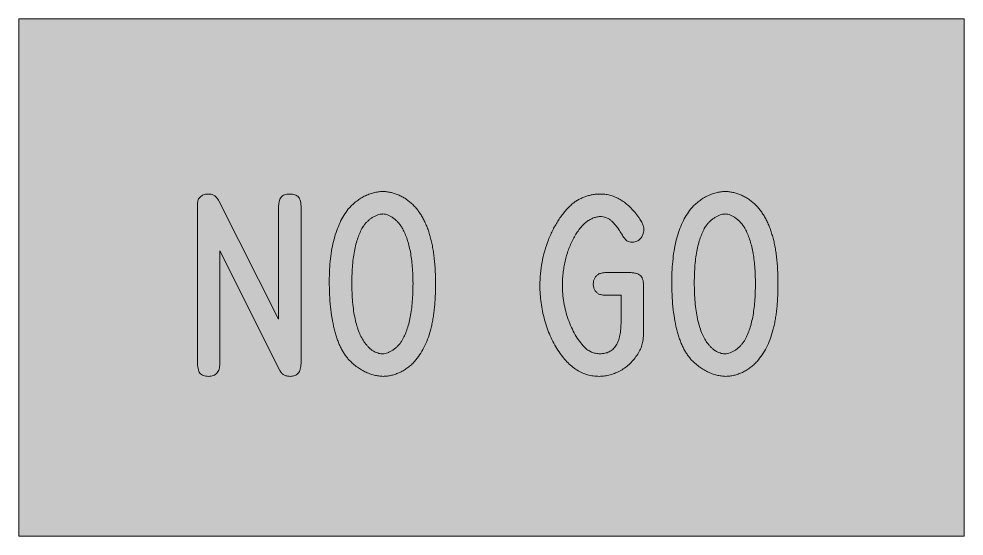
# Model space of a CAD drawing. Header units: inches. Extents: x 98.4 to 111.9, y 145 to 152.4.
import ezdxf

# ---------------------------------------------------------------- set-up
doc = ezdxf.new("R2010")
doc.units = ezdxf.units.IN
doc.header["$MEASUREMENT"] = 0

# ---------------------------------------------------------------- blocks, each defined once
blk = doc.blocks.new('block 2')
at = {"true_color": 0xffffff}
h = blk.add_hatch(color=7, dxfattribs=at)
h.dxf.hatch_style = 2
h.paths.add_polyline_path([(98.397, 152.379), (98.397, 145.013), (111.859, 145.013), (111.859, 152.379)])
at = {"color": 7, "lineweight": 5, "true_color": 0xffffff}
blk.add_lwpolyline([(98.397, 152.379), (98.397, 145.013), (111.859, 145.013), (111.859, 152.379), (98.397, 152.379)], dxfattribs=at)
blk = doc.blocks.new('block 3')
at = {"color": 7, "lineweight": 5, "true_color": 0xffffff}
blk.add_open_spline([(106.669, 149.884), (106.694, 149.884), (106.718, 149.883), (106.742, 149.881), (106.765, 149.878), (106.789, 149.874), (106.812, 149.868), (106.834, 149.862), (106.857, 149.855), (106.878, 149.847), (106.9, 149.838), (106.922, 149.828), (106.943, 149.817), (106.964, 149.805), (106.985, 149.792), (107.005, 149.778), (107.027, 149.763), (107.047, 149.746), (107.067, 149.729), (107.088, 149.71), (107.108, 149.691), (107.127, 149.671), (107.148, 149.649), (107.168, 149.625), (107.187, 149.602), (107.197, 149.59), (107.207, 149.577), (107.216, 149.564), (107.225, 149.552), (107.233, 149.541), (107.241, 149.529), (107.247, 149.519), (107.254, 149.509), (107.26, 149.498), (107.265, 149.49), (107.27, 149.481), (107.274, 149.471), (107.281, 149.456), (107.288, 149.44), (107.291, 149.424), (107.295, 149.409), (107.296, 149.394), (107.297, 149.379), (107.296, 149.367), (107.295, 149.354), (107.293, 149.341), (107.291, 149.33), (107.288, 149.319), (107.284, 149.308), (107.28, 149.297), (107.275, 149.287), (107.269, 149.277), (107.264, 149.267), (107.257, 149.258), (107.25, 149.25), (107.242, 149.242), (107.234, 149.234), (107.225, 149.228), (107.217, 149.222), (107.207, 149.217), (107.198, 149.212), (107.188, 149.208), (107.177, 149.204), (107.167, 149.202), (107.155, 149.2), (107.144, 149.199), (107.132, 149.198), (107.118, 149.199), (107.104, 149.2), (107.091, 149.203), (107.079, 149.206), (107.067, 149.212), (107.057, 149.219), (107.051, 149.223), (107.046, 149.227), (107.041, 149.232), (107.035, 149.237), (107.03, 149.243), (107.025, 149.249), (107.019, 149.256), (107.014, 149.263), (107.009, 149.271), (107.003, 149.279), (106.998, 149.288), (106.992, 149.297), (106.979, 149.32), (106.965, 149.343), (106.951, 149.365), (106.938, 149.385), (106.925, 149.404), (106.91, 149.423), (106.898, 149.439), (106.885, 149.454), (106.871, 149.469), (106.86, 149.482), (106.847, 149.494), (106.834, 149.505), (106.823, 149.515), (106.81, 149.524), (106.797, 149.532), (106.784, 149.539), (106.771, 149.545), (106.757, 149.55), (106.744, 149.555), (106.73, 149.559), (106.716, 149.561), (106.702, 149.563), (106.688, 149.563), (106.673, 149.564), (106.655, 149.562), (106.637, 149.56), (106.62, 149.556), (106.602, 149.552), (106.585, 149.546), (106.568, 149.539), (106.551, 149.532), (106.535, 149.524), (106.519, 149.514), (106.502, 149.504), (106.486, 149.493), (106.471, 149.48), (106.455, 149.467), (106.44, 149.453), (106.426, 149.438), (106.41, 149.422), (106.395, 149.405), (106.382, 149.387), (106.367, 149.368), (106.353, 149.348), (106.34, 149.328), (106.326, 149.306), (106.312, 149.283), (106.3, 149.26), (106.287, 149.236), (106.274, 149.212), (106.263, 149.187), (106.251, 149.162), (106.241, 149.136), (106.231, 149.111), (106.221, 149.084), (106.212, 149.058), (106.204, 149.031), (106.195, 149.004), (106.188, 148.977), (106.181, 148.949), (106.174, 148.921), (106.168, 148.893), (106.163, 148.864), (106.158, 148.835), (106.153, 148.806), (106.15, 148.777), (106.146, 148.747), (106.143, 148.716), (106.14, 148.686), (106.138, 148.655), (106.137, 148.624), (106.137, 148.593), (106.138, 148.55), (106.139, 148.507), (106.142, 148.464), (106.146, 148.422), (106.151, 148.38), (106.159, 148.338), (106.166, 148.297), (106.174, 148.256), (106.185, 148.216), (106.195, 148.176), (106.207, 148.136), (106.221, 148.097), (106.235, 148.058), (106.25, 148.021), (106.267, 147.984), (106.283, 147.949), (106.301, 147.914), (106.321, 147.881), (106.339, 147.848), (106.36, 147.817), (106.382, 147.787), (106.404, 147.758), (106.428, 147.731), (106.452, 147.703), (106.467, 147.689), (106.483, 147.675), (106.5, 147.663), (106.517, 147.652), (106.535, 147.642), (106.554, 147.634), (106.572, 147.626), (106.592, 147.62), (106.611, 147.616), (106.632, 147.612), (106.653, 147.61), (106.673, 147.609), (106.697, 147.611), (106.72, 147.612), (106.743, 147.617), (106.763, 147.621), (106.784, 147.628), (106.803, 147.638), (106.821, 147.647), (106.838, 147.658), (106.854, 147.672), (106.87, 147.685), (106.884, 147.701), (106.896, 147.719), (106.909, 147.737), (106.92, 147.758), (106.929, 147.779), (106.938, 147.803), (106.946, 147.827), (106.952, 147.852), (106.959, 147.881), (106.964, 147.91), (106.967, 147.939), (106.97, 147.972), (106.972, 148.005), (106.973, 148.039), (106.973, 148.039), (106.973, 148.444), (106.973, 148.444), (106.973, 148.444), (106.778, 148.444), (106.778, 148.444), (106.764, 148.444), (106.75, 148.445), (106.736, 148.445), (106.726, 148.445), (106.715, 148.446), (106.705, 148.447), (106.697, 148.448), (106.689, 148.45), (106.681, 148.452), (106.673, 148.455), (106.665, 148.457), (106.658, 148.46), (106.646, 148.467), (106.634, 148.475), (106.624, 148.484), (106.614, 148.493), (106.606, 148.504), (106.599, 148.516), (106.592, 148.528), (106.587, 148.541), (106.583, 148.555), (106.579, 148.57), (106.577, 148.585), (106.576, 148.601), (106.577, 148.616), (106.579, 148.631), (106.582, 148.646), (106.586, 148.661), (106.592, 148.675), (106.599, 148.688), (106.606, 148.7), (106.615, 148.712), (106.625, 148.722), (106.635, 148.731), (106.646, 148.739), (106.658, 148.746), (106.664, 148.749), (106.671, 148.753), (106.678, 148.755), (106.688, 148.758), (106.698, 148.76), (106.708, 148.761), (106.72, 148.763), (106.732, 148.764), (106.744, 148.765), (106.76, 148.765), (106.775, 148.765), (106.79, 148.765), (106.79, 148.765), (107.089, 148.765), (107.089, 148.765), (107.108, 148.765), (107.127, 148.765), (107.145, 148.763), (107.161, 148.761), (107.176, 148.759), (107.191, 148.754), (107.204, 148.751), (107.216, 148.746), (107.228, 148.74), (107.238, 148.734), (107.247, 148.727), (107.254, 148.719), (107.262, 148.71), (107.268, 148.7), (107.273, 148.69), (107.279, 148.678), (107.283, 148.665), (107.286, 148.652), (107.289, 148.636), (107.291, 148.62), (107.292, 148.604), (107.293, 148.585), (107.293, 148.566), (107.293, 148.548), (107.293, 148.548), (107.293, 147.936), (107.293, 147.936), (107.292, 147.918), (107.292, 147.901), (107.291, 147.883), (107.291, 147.867), (107.29, 147.851), (107.289, 147.835), (107.287, 147.82), (107.285, 147.805), (107.283, 147.791), (107.281, 147.778), (107.278, 147.764), (107.275, 147.751), (107.269, 147.726), (107.26, 147.701), (107.25, 147.677), (107.238, 147.652), (107.225, 147.629), (107.211, 147.605), (107.194, 147.581), (107.178, 147.557), (107.159, 147.534), (107.142, 147.512), (107.123, 147.491), (107.102, 147.472), (107.082, 147.453), (107.061, 147.434), (107.039, 147.418), (107.017, 147.401), (106.994, 147.386), (106.97, 147.372), (106.946, 147.358), (106.922, 147.346), (106.896, 147.336), (106.872, 147.326), (106.846, 147.317), (106.82, 147.31), (106.795, 147.303), (106.768, 147.297), (106.742, 147.294), (106.715, 147.291), (106.688, 147.29), (106.661, 147.288), (106.633, 147.289), (106.605, 147.29), (106.577, 147.293), (106.55, 147.297), (106.523, 147.302), (106.496, 147.31), (106.469, 147.317), (106.443, 147.327), (106.418, 147.339), (106.392, 147.35), (106.367, 147.364), (106.343, 147.379), (106.318, 147.395), (106.294, 147.412), (106.271, 147.431), (106.247, 147.451), (106.224, 147.473), (106.202, 147.496), (106.179, 147.52), (106.157, 147.545), (106.137, 147.572), (106.115, 147.6), (106.094, 147.63), (106.074, 147.66), (106.054, 147.693), (106.034, 147.725), (106.016, 147.759), (105.997, 147.793), (105.98, 147.828), (105.964, 147.864), (105.948, 147.901), (105.934, 147.938), (105.92, 147.975), (105.907, 148.014), (105.895, 148.053), (105.884, 148.093), (105.873, 148.133), (105.863, 148.173), (105.854, 148.214), (105.846, 148.254), (105.839, 148.295), (105.833, 148.336), (105.828, 148.376), (105.824, 148.417), (105.821, 148.458), (105.818, 148.499), (105.817, 148.54), (105.816, 148.582), (105.818, 148.638), (105.82, 148.694), (105.825, 148.75), (105.83, 148.805), (105.838, 148.86), (105.848, 148.914), (105.858, 148.968), (105.871, 149.022), (105.886, 149.074), (105.902, 149.128), (105.919, 149.18), (105.939, 149.231), (105.949, 149.257), (105.96, 149.282), (105.971, 149.307), (105.981, 149.331), (105.992, 149.355), (106.004, 149.379), (106.016, 149.403), (106.029, 149.426), (106.042, 149.448), (106.054, 149.47), (106.068, 149.492), (106.082, 149.513), (106.095, 149.534), (106.109, 149.554), (106.124, 149.574), (106.139, 149.594), (106.154, 149.613), (106.169, 149.632), (106.185, 149.65), (106.201, 149.668), (106.218, 149.686), (106.234, 149.703), (106.251, 149.719), (106.269, 149.736), (106.282, 149.747), (106.296, 149.758), (106.31, 149.769), (106.325, 149.779), (106.34, 149.789), (106.356, 149.798), (106.372, 149.807), (106.388, 149.815), (106.404, 149.823), (106.421, 149.831), (106.438, 149.838), (106.456, 149.844), (106.473, 149.851), (106.491, 149.857), (106.509, 149.862), (106.527, 149.867), (106.545, 149.871), (106.563, 149.874), (106.58, 149.878), (106.598, 149.88), (106.616, 149.882), (106.634, 149.883), (106.652, 149.884), (106.669, 149.884)], degree=3, knots=[0, 0, 0, 0, 1, 1, 1, 2, 2, 2, 3, 3, 3, 4, 4, 4, 5, 5, 5, 6, 6, 6, 7, 7, 7, 8, 8, 8, 9, 9, 9, 10, 10, 10, 11, 11, 11, 12, 12, 12, 13, 13, 13, 14, 14, 14, 15, 15, 15, 16, 16, 16, 17, 17, 17, 18, 18, 18, 19, 19, 19, 20, 20, 20, 21, 21, 21, 22, 22, 22, 23, 23, 23, 24, 24, 24, 25, 25, 25, 26, 26, 26, 27, 27, 27, 28, 28, 28, 29, 29, 29, 30, 30, 30, 31, 31, 31, 32, 32, 32, 33, 33, 33, 34, 34, 34, 35, 35, 35, 36, 36, 36, 37, 37, 37, 38, 38, 38, 39, 39, 39, 40, 40, 40, 41, 41, 41, 42, 42, 42, 43, 43, 43, 44, 44, 44, 45, 45, 45, 46, 46, 46, 47, 47, 47, 48, 48, 48, 49, 49, 49, 50, 50, 50, 51, 51, 51, 52, 52, 52, 53, 53, 53, 54, 54, 54, 55, 55, 55, 56, 56, 56, 57, 57, 57, 58, 58, 58, 59, 59, 59, 60, 60, 60, 61, 61, 61, 62, 62, 62, 63, 63, 63, 64, 64, 64, 65, 65, 65, 66, 66, 66, 67, 67, 67, 68, 68, 68, 69, 69, 69, 70, 70, 70, 71, 71, 71, 72, 72, 72, 73, 73, 73, 74, 74, 74, 75, 75, 75, 76, 76, 76, 77, 77, 77, 78, 78, 78, 79, 79, 79, 80, 80, 80, 81, 81, 81, 82, 82, 82, 83, 83, 83, 84, 84, 84, 85, 85, 85, 86, 86, 86, 87, 87, 87, 88, 88, 88, 89, 89, 89, 90, 90, 90, 91, 91, 91, 92, 92, 92, 93, 93, 93, 94, 94, 94, 95, 95, 95, 96, 96, 96, 97, 97, 97, 98, 98, 98, 99, 99, 99, 100, 100, 100, 101, 101, 101, 102, 102, 102, 103, 103, 103, 104, 104, 104, 105, 105, 105, 106, 106, 106, 107, 107, 107, 108, 108, 108, 109, 109, 109, 110, 110, 110, 111, 111, 111, 112, 112, 112, 113, 113, 113, 114, 114, 114, 115, 115, 115, 116, 116, 116, 117, 117, 117, 118, 118, 118, 119, 119, 119, 120, 120, 120, 121, 121, 121, 122, 122, 122, 123, 123, 123, 124, 124, 124, 125, 125, 125, 126, 126, 126, 127, 127, 127, 128, 128, 128, 129, 129, 129, 130, 130, 130, 131, 131, 131, 132, 132, 132, 133, 133, 133, 134, 134, 134, 135, 135, 135, 136, 136, 136, 137, 137, 137, 138, 138, 138, 139, 139, 139, 140, 140, 140, 141, 141, 141, 142, 142, 142, 143, 143, 143, 144, 144, 144, 145, 145, 145, 146, 146, 146, 147, 147, 147, 148, 148, 148, 149, 149, 149, 150, 150, 150, 150], dxfattribs=at)
blk = doc.blocks.new('block 4')
at = {"color": 7, "lineweight": 5, "true_color": 0xffffff}
blk.add_open_spline([(101.096, 147.288), (101.083, 147.289), (101.07, 147.289), (101.057, 147.291), (101.045, 147.292), (101.034, 147.295), (101.023, 147.299), (101.014, 147.303), (101.005, 147.308), (100.996, 147.314), (100.988, 147.32), (100.981, 147.327), (100.975, 147.335), (100.968, 147.343), (100.963, 147.353), (100.959, 147.363), (100.954, 147.375), (100.95, 147.387), (100.948, 147.4), (100.945, 147.414), (100.943, 147.429), (100.942, 147.444), (100.94, 147.462), (100.94, 147.48), (100.94, 147.498), (100.94, 147.498), (100.939, 149.684), (100.939, 149.684), (100.939, 149.695), (100.939, 149.707), (100.939, 149.719), (100.939, 149.729), (100.94, 149.738), (100.94, 149.748), (100.941, 149.756), (100.942, 149.764), (100.943, 149.772), (100.943, 149.778), (100.944, 149.784), (100.945, 149.79), (100.948, 149.8), (100.952, 149.81), (100.957, 149.818), (100.963, 149.826), (100.971, 149.833), (100.978, 149.84), (100.986, 149.847), (100.993, 149.854), (101.001, 149.86), (101.009, 149.866), (101.018, 149.871), (101.027, 149.874), (101.037, 149.878), (101.046, 149.881), (101.056, 149.882), (101.067, 149.884), (101.077, 149.884), (101.088, 149.884), (101.104, 149.884), (101.121, 149.884), (101.137, 149.881), (101.152, 149.878), (101.166, 149.872), (101.179, 149.864), (101.193, 149.855), (101.205, 149.844), (101.215, 149.831), (101.226, 149.817), (101.235, 149.802), (101.244, 149.786), (101.244, 149.786), (102.096, 148.103), (102.096, 148.103), (102.096, 148.103), (102.095, 149.677), (102.095, 149.677), (102.095, 149.695), (102.096, 149.713), (102.097, 149.73), (102.098, 149.746), (102.101, 149.761), (102.104, 149.776), (102.107, 149.788), (102.11, 149.8), (102.115, 149.812), (102.119, 149.822), (102.125, 149.831), (102.131, 149.84), (102.138, 149.848), (102.145, 149.855), (102.153, 149.86), (102.162, 149.866), (102.171, 149.871), (102.181, 149.874), (102.192, 149.878), (102.203, 149.881), (102.215, 149.883), (102.228, 149.885), (102.242, 149.885), (102.255, 149.884), (102.268, 149.884), (102.281, 149.884), (102.295, 149.882), (102.306, 149.881), (102.317, 149.879), (102.328, 149.875), (102.338, 149.871), (102.347, 149.867), (102.356, 149.861), (102.364, 149.855), (102.371, 149.849), (102.378, 149.842), (102.384, 149.834), (102.39, 149.825), (102.395, 149.816), (102.4, 149.805), (102.404, 149.793), (102.406, 149.782), (102.41, 149.768), (102.412, 149.754), (102.413, 149.741), (102.415, 149.724), (102.415, 149.708), (102.416, 149.691), (102.416, 149.691), (102.415, 147.47), (102.415, 147.47), (102.415, 147.455), (102.414, 147.441), (102.413, 147.427), (102.411, 147.414), (102.408, 147.402), (102.405, 147.389), (102.401, 147.379), (102.397, 147.368), (102.392, 147.358), (102.388, 147.349), (102.382, 147.34), (102.375, 147.332), (102.369, 147.325), (102.361, 147.318), (102.353, 147.313), (102.345, 147.307), (102.336, 147.303), (102.327, 147.299), (102.317, 147.295), (102.306, 147.292), (102.295, 147.291), (102.283, 147.289), (102.271, 147.289), (102.259, 147.288), (102.243, 147.289), (102.227, 147.289), (102.211, 147.293), (102.197, 147.296), (102.183, 147.302), (102.17, 147.31), (102.157, 147.318), (102.145, 147.327), (102.135, 147.339), (102.125, 147.351), (102.116, 147.365), (102.107, 147.38), (102.107, 147.38), (101.26, 149.074), (101.26, 149.074), (101.26, 149.074), (101.259, 147.474), (101.259, 147.474), (101.259, 147.459), (101.258, 147.444), (101.256, 147.43), (101.254, 147.417), (101.252, 147.405), (101.248, 147.392), (101.245, 147.381), (101.241, 147.37), (101.235, 147.36), (101.23, 147.351), (101.224, 147.342), (101.217, 147.334), (101.21, 147.326), (101.202, 147.32), (101.194, 147.314), (101.185, 147.308), (101.176, 147.303), (101.166, 147.3), (101.156, 147.296), (101.145, 147.293), (101.133, 147.291), (101.121, 147.289), (101.108, 147.289), (101.096, 147.288)], degree=3, knots=[0, 0, 0, 0, 1, 1, 1, 2, 2, 2, 3, 3, 3, 4, 4, 4, 5, 5, 5, 6, 6, 6, 7, 7, 7, 8, 8, 8, 9, 9, 9, 10, 10, 10, 11, 11, 11, 12, 12, 12, 13, 13, 13, 14, 14, 14, 15, 15, 15, 16, 16, 16, 17, 17, 17, 18, 18, 18, 19, 19, 19, 20, 20, 20, 21, 21, 21, 22, 22, 22, 23, 23, 23, 24, 24, 24, 25, 25, 25, 26, 26, 26, 27, 27, 27, 28, 28, 28, 29, 29, 29, 30, 30, 30, 31, 31, 31, 32, 32, 32, 33, 33, 33, 34, 34, 34, 35, 35, 35, 36, 36, 36, 37, 37, 37, 38, 38, 38, 39, 39, 39, 40, 40, 40, 41, 41, 41, 42, 42, 42, 43, 43, 43, 44, 44, 44, 45, 45, 45, 46, 46, 46, 47, 47, 47, 48, 48, 48, 49, 49, 49, 50, 50, 50, 51, 51, 51, 52, 52, 52, 53, 53, 53, 54, 54, 54, 55, 55, 55, 56, 56, 56, 57, 57, 57, 58, 58, 58, 59, 59, 59, 60, 60, 60, 61, 61, 61, 62, 62, 62, 63, 63, 63, 64, 64, 64, 64], dxfattribs=at)
blk = doc.blocks.new('block 5')
at = {"color": 7, "lineweight": 5, "true_color": 0xffffff}
blk.add_open_spline([(103.092, 147.529), (103.081, 147.543), (103.069, 147.556), (103.059, 147.57), (103.048, 147.584), (103.038, 147.599), (103.028, 147.614), (103.018, 147.63), (103.008, 147.646), (102.999, 147.663), (102.99, 147.68), (102.981, 147.697), (102.973, 147.715), (102.964, 147.734), (102.955, 147.753), (102.948, 147.772), (102.94, 147.792), (102.932, 147.812), (102.925, 147.833), (102.918, 147.854), (102.911, 147.875), (102.905, 147.897), (102.898, 147.92), (102.892, 147.943), (102.887, 147.966), (102.875, 148.015), (102.865, 148.064), (102.857, 148.114), (102.848, 148.168), (102.841, 148.222), (102.835, 148.276), (102.829, 148.335), (102.824, 148.394), (102.822, 148.452), (102.819, 148.516), (102.818, 148.579), (102.817, 148.643), (102.818, 148.698), (102.819, 148.754), (102.822, 148.809), (102.825, 148.861), (102.829, 148.913), (102.835, 148.965), (102.841, 149.013), (102.848, 149.062), (102.856, 149.11), (102.864, 149.155), (102.875, 149.2), (102.886, 149.244), (102.897, 149.285), (102.909, 149.327), (102.924, 149.367), (102.938, 149.406), (102.954, 149.443), (102.971, 149.48), (102.987, 149.514), (103.005, 149.548), (103.025, 149.581), (103.045, 149.612), (103.066, 149.642), (103.088, 149.672), (103.104, 149.69), (103.121, 149.708), (103.138, 149.725), (103.155, 149.742), (103.174, 149.758), (103.193, 149.773), (103.212, 149.788), (103.232, 149.802), (103.252, 149.815), (103.273, 149.828), (103.294, 149.841), (103.316, 149.852), (103.338, 149.863), (103.36, 149.872), (103.383, 149.881), (103.404, 149.889), (103.426, 149.897), (103.448, 149.903), (103.47, 149.908), (103.492, 149.913), (103.514, 149.916), (103.535, 149.918), (103.557, 149.92), (103.578, 149.921), (103.578, 149.921), (103.578, 149.921), (103.578, 149.921), (103.597, 149.92), (103.615, 149.919), (103.633, 149.917), (103.651, 149.915), (103.67, 149.912), (103.688, 149.908), (103.706, 149.904), (103.725, 149.899), (103.743, 149.894), (103.762, 149.887), (103.781, 149.88), (103.799, 149.873), (103.818, 149.865), (103.836, 149.856), (103.854, 149.847), (103.872, 149.837), (103.889, 149.827), (103.906, 149.816), (103.923, 149.804), (103.939, 149.793), (103.955, 149.78), (103.971, 149.767), (103.987, 149.754), (104.002, 149.74), (104.016, 149.726), (104.03, 149.711), (104.043, 149.697), (104.056, 149.681), (104.069, 149.666), (104.081, 149.65), (104.093, 149.633), (104.105, 149.617), (104.116, 149.599), (104.128, 149.582), (104.138, 149.564), (104.148, 149.545), (104.159, 149.526), (104.169, 149.507), (104.178, 149.488), (104.188, 149.468), (104.197, 149.447), (104.205, 149.427), (104.213, 149.405), (104.222, 149.384), (104.229, 149.362), (104.237, 149.339), (104.244, 149.316), (104.251, 149.293), (104.257, 149.27), (104.264, 149.245), (104.27, 149.221), (104.276, 149.196), (104.281, 149.171), (104.286, 149.145), (104.291, 149.118), (104.296, 149.091), (104.3, 149.064), (104.304, 149.036), (104.308, 149.008), (104.311, 148.98), (104.314, 148.95), (104.317, 148.92), (104.32, 148.89), (104.323, 148.859), (104.325, 148.828), (104.326, 148.797), (104.328, 148.765), (104.329, 148.733), (104.33, 148.7), (104.33, 148.666), (104.33, 148.632), (104.331, 148.599), (104.331, 148.567), (104.33, 148.536), (104.33, 148.504), (104.329, 148.474), (104.328, 148.444), (104.326, 148.413), (104.325, 148.384), (104.323, 148.355), (104.321, 148.326), (104.319, 148.299), (104.316, 148.271), (104.313, 148.243), (104.31, 148.216), (104.307, 148.189), (104.303, 148.163), (104.299, 148.137), (104.295, 148.112), (104.291, 148.087), (104.286, 148.062), (104.281, 148.038), (104.276, 148.014), (104.271, 147.991), (104.265, 147.968), (104.259, 147.945), (104.247, 147.901), (104.234, 147.858), (104.218, 147.816), (104.203, 147.776), (104.186, 147.737), (104.166, 147.699), (104.148, 147.662), (104.127, 147.627), (104.104, 147.593), (104.082, 147.561), (104.057, 147.53), (104.033, 147.5), (104.018, 147.484), (104.002, 147.468), (103.986, 147.453), (103.971, 147.439), (103.954, 147.425), (103.937, 147.412), (103.919, 147.399), (103.901, 147.387), (103.883, 147.376), (103.864, 147.365), (103.844, 147.355), (103.824, 147.345), (103.805, 147.336), (103.785, 147.328), (103.765, 147.321), (103.745, 147.314), (103.725, 147.308), (103.705, 147.303), (103.686, 147.298), (103.666, 147.295), (103.645, 147.292), (103.626, 147.29), (103.606, 147.289), (103.586, 147.288), (103.565, 147.289), (103.544, 147.29), (103.522, 147.293), (103.501, 147.296), (103.479, 147.3), (103.457, 147.305), (103.435, 147.311), (103.414, 147.318), (103.393, 147.326), (103.37, 147.334), (103.348, 147.343), (103.326, 147.354), (103.305, 147.365), (103.283, 147.376), (103.263, 147.389), (103.242, 147.402), (103.222, 147.415), (103.202, 147.43), (103.183, 147.444), (103.163, 147.46), (103.145, 147.476), (103.127, 147.493), (103.109, 147.511), (103.092, 147.529)], degree=3, knots=[0, 0, 0, 0, 1, 1, 1, 2, 2, 2, 3, 3, 3, 4, 4, 4, 5, 5, 5, 6, 6, 6, 7, 7, 7, 8, 8, 8, 9, 9, 9, 10, 10, 10, 11, 11, 11, 12, 12, 12, 13, 13, 13, 14, 14, 14, 15, 15, 15, 16, 16, 16, 17, 17, 17, 18, 18, 18, 19, 19, 19, 20, 20, 20, 21, 21, 21, 22, 22, 22, 23, 23, 23, 24, 24, 24, 25, 25, 25, 26, 26, 26, 27, 27, 27, 28, 28, 28, 29, 29, 29, 30, 30, 30, 31, 31, 31, 32, 32, 32, 33, 33, 33, 34, 34, 34, 35, 35, 35, 36, 36, 36, 37, 37, 37, 38, 38, 38, 39, 39, 39, 40, 40, 40, 41, 41, 41, 42, 42, 42, 43, 43, 43, 44, 44, 44, 45, 45, 45, 46, 46, 46, 47, 47, 47, 48, 48, 48, 49, 49, 49, 50, 50, 50, 51, 51, 51, 52, 52, 52, 53, 53, 53, 54, 54, 54, 55, 55, 55, 56, 56, 56, 57, 57, 57, 58, 58, 58, 59, 59, 59, 60, 60, 60, 61, 61, 61, 62, 62, 62, 63, 63, 63, 64, 64, 64, 65, 65, 65, 66, 66, 66, 67, 67, 67, 68, 68, 68, 69, 69, 69, 70, 70, 70, 71, 71, 71, 72, 72, 72, 73, 73, 73, 74, 74, 74, 75, 75, 75, 76, 76, 76, 77, 77, 77, 78, 78, 78, 79, 79, 79, 80, 80, 80, 81, 81, 81, 81], dxfattribs=at)
blk = doc.blocks.new('block 6')
at = {"color": 7, "lineweight": 5, "true_color": 0xffffff}
blk.add_open_spline([(107.969, 147.529), (107.958, 147.543), (107.947, 147.556), (107.936, 147.57), (107.925, 147.584), (107.915, 147.599), (107.905, 147.614), (107.895, 147.63), (107.885, 147.646), (107.876, 147.663), (107.867, 147.68), (107.858, 147.697), (107.85, 147.715), (107.841, 147.734), (107.833, 147.753), (107.825, 147.772), (107.817, 147.792), (107.809, 147.812), (107.802, 147.833), (107.795, 147.854), (107.788, 147.875), (107.782, 147.897), (107.775, 147.92), (107.769, 147.943), (107.764, 147.966), (107.752, 148.015), (107.742, 148.064), (107.734, 148.114), (107.725, 148.168), (107.718, 148.222), (107.712, 148.276), (107.706, 148.335), (107.702, 148.394), (107.699, 148.452), (107.696, 148.516), (107.695, 148.579), (107.695, 148.643), (107.695, 148.698), (107.696, 148.754), (107.699, 148.809), (107.702, 148.861), (107.707, 148.913), (107.713, 148.965), (107.718, 149.013), (107.725, 149.062), (107.733, 149.11), (107.742, 149.155), (107.752, 149.2), (107.763, 149.244), (107.774, 149.285), (107.787, 149.327), (107.801, 149.367), (107.815, 149.406), (107.831, 149.443), (107.848, 149.48), (107.864, 149.514), (107.882, 149.548), (107.902, 149.581), (107.922, 149.612), (107.944, 149.642), (107.965, 149.672), (107.982, 149.69), (107.998, 149.708), (108.015, 149.725), (108.032, 149.742), (108.051, 149.758), (108.07, 149.773), (108.089, 149.788), (108.109, 149.802), (108.129, 149.815), (108.15, 149.828), (108.171, 149.841), (108.194, 149.852), (108.215, 149.863), (108.237, 149.872), (108.26, 149.881), (108.282, 149.889), (108.303, 149.897), (108.326, 149.903), (108.347, 149.908), (108.369, 149.913), (108.391, 149.916), (108.412, 149.918), (108.434, 149.92), (108.455, 149.921), (108.455, 149.921), (108.455, 149.921), (108.455, 149.921), (108.474, 149.92), (108.492, 149.919), (108.51, 149.917), (108.529, 149.915), (108.547, 149.912), (108.565, 149.908), (108.584, 149.904), (108.602, 149.899), (108.62, 149.894), (108.639, 149.887), (108.658, 149.88), (108.676, 149.873), (108.695, 149.865), (108.713, 149.856), (108.731, 149.847), (108.749, 149.837), (108.766, 149.827), (108.783, 149.816), (108.8, 149.804), (108.817, 149.793), (108.833, 149.78), (108.849, 149.767), (108.864, 149.754), (108.879, 149.74), (108.893, 149.726), (108.907, 149.711), (108.92, 149.697), (108.933, 149.681), (108.946, 149.666), (108.958, 149.65), (108.97, 149.633), (108.982, 149.617), (108.993, 149.599), (109.005, 149.582), (109.015, 149.564), (109.026, 149.545), (109.036, 149.526), (109.046, 149.507), (109.056, 149.488), (109.065, 149.468), (109.074, 149.447), (109.082, 149.427), (109.091, 149.405), (109.099, 149.384), (109.106, 149.362), (109.114, 149.339), (109.121, 149.316), (109.128, 149.293), (109.135, 149.27), (109.141, 149.245), (109.147, 149.221), (109.153, 149.196), (109.158, 149.171), (109.163, 149.145), (109.168, 149.118), (109.173, 149.091), (109.177, 149.064), (109.181, 149.036), (109.185, 149.008), (109.188, 148.98), (109.192, 148.95), (109.195, 148.92), (109.197, 148.89), (109.2, 148.859), (109.202, 148.828), (109.203, 148.797), (109.205, 148.765), (109.206, 148.733), (109.207, 148.7), (109.207, 148.666), (109.208, 148.632), (109.208, 148.599), (109.208, 148.567), (109.208, 148.536), (109.207, 148.504), (109.206, 148.474), (109.205, 148.444), (109.203, 148.413), (109.202, 148.384), (109.201, 148.355), (109.198, 148.326), (109.196, 148.299), (109.194, 148.271), (109.19, 148.243), (109.187, 148.216), (109.184, 148.189), (109.18, 148.163), (109.177, 148.137), (109.172, 148.112), (109.168, 148.087), (109.163, 148.062), (109.159, 148.038), (109.153, 148.014), (109.148, 147.991), (109.142, 147.968), (109.136, 147.945), (109.124, 147.901), (109.111, 147.858), (109.095, 147.816), (109.08, 147.776), (109.063, 147.737), (109.044, 147.699), (109.025, 147.662), (109.005, 147.627), (108.982, 147.593), (108.959, 147.561), (108.935, 147.53), (108.91, 147.5), (108.895, 147.484), (108.88, 147.468), (108.864, 147.453), (108.848, 147.439), (108.831, 147.425), (108.814, 147.412), (108.796, 147.399), (108.778, 147.387), (108.76, 147.376), (108.741, 147.365), (108.721, 147.355), (108.702, 147.345), (108.682, 147.336), (108.662, 147.328), (108.642, 147.321), (108.622, 147.314), (108.603, 147.308), (108.582, 147.303), (108.563, 147.298), (108.543, 147.295), (108.523, 147.292), (108.503, 147.29), (108.483, 147.289), (108.463, 147.288), (108.442, 147.289), (108.421, 147.29), (108.4, 147.293), (108.378, 147.296), (108.356, 147.3), (108.335, 147.305), (108.313, 147.311), (108.291, 147.318), (108.27, 147.326), (108.247, 147.334), (108.225, 147.343), (108.204, 147.354), (108.182, 147.365), (108.161, 147.376), (108.14, 147.389), (108.119, 147.402), (108.099, 147.415), (108.079, 147.43), (108.06, 147.444), (108.041, 147.46), (108.022, 147.476), (108.004, 147.493), (107.986, 147.511), (107.969, 147.529)], degree=3, knots=[0, 0, 0, 0, 1, 1, 1, 2, 2, 2, 3, 3, 3, 4, 4, 4, 5, 5, 5, 6, 6, 6, 7, 7, 7, 8, 8, 8, 9, 9, 9, 10, 10, 10, 11, 11, 11, 12, 12, 12, 13, 13, 13, 14, 14, 14, 15, 15, 15, 16, 16, 16, 17, 17, 17, 18, 18, 18, 19, 19, 19, 20, 20, 20, 21, 21, 21, 22, 22, 22, 23, 23, 23, 24, 24, 24, 25, 25, 25, 26, 26, 26, 27, 27, 27, 28, 28, 28, 29, 29, 29, 30, 30, 30, 31, 31, 31, 32, 32, 32, 33, 33, 33, 34, 34, 34, 35, 35, 35, 36, 36, 36, 37, 37, 37, 38, 38, 38, 39, 39, 39, 40, 40, 40, 41, 41, 41, 42, 42, 42, 43, 43, 43, 44, 44, 44, 45, 45, 45, 46, 46, 46, 47, 47, 47, 48, 48, 48, 49, 49, 49, 50, 50, 50, 51, 51, 51, 52, 52, 52, 53, 53, 53, 54, 54, 54, 55, 55, 55, 56, 56, 56, 57, 57, 57, 58, 58, 58, 59, 59, 59, 60, 60, 60, 61, 61, 61, 62, 62, 62, 63, 63, 63, 64, 64, 64, 65, 65, 65, 66, 66, 66, 67, 67, 67, 68, 68, 68, 69, 69, 69, 70, 70, 70, 71, 71, 71, 72, 72, 72, 73, 73, 73, 74, 74, 74, 75, 75, 75, 76, 76, 76, 77, 77, 77, 78, 78, 78, 79, 79, 79, 80, 80, 80, 81, 81, 81, 81], dxfattribs=at)
blk = doc.blocks.new('block 7')
at = {"true_color": 0xffffff}
h = blk.add_hatch(color=7, dxfattribs=at)
h.dxf.hatch_style = 2
edge = h.paths.add_edge_path()
edge.add_spline(control_points=[(103.578, 149.601), (103.591, 149.599), (103.604, 149.598), (103.616, 149.596), (103.629, 149.594), (103.642, 149.59), (103.654, 149.585), (103.668, 149.58), (103.681, 149.573), (103.693, 149.566), (103.706, 149.558), (103.719, 149.55), (103.731, 149.541), (103.744, 149.531), (103.757, 149.521), (103.768, 149.51), (103.781, 149.498), (103.792, 149.487), (103.803, 149.474), (103.814, 149.461), (103.825, 149.448), (103.835, 149.433), (103.845, 149.419), (103.854, 149.404), (103.863, 149.389), (103.875, 149.366), (103.887, 149.342), (103.897, 149.318), (103.908, 149.293), (103.918, 149.267), (103.927, 149.24), (103.936, 149.212), (103.944, 149.183), (103.951, 149.155), (103.959, 149.124), (103.966, 149.092), (103.972, 149.061), (103.979, 149.027), (103.984, 148.994), (103.988, 148.96), (103.993, 148.924), (103.997, 148.887), (104, 148.851), (104.003, 148.812), (104.005, 148.773), (104.007, 148.735), (104.008, 148.693), (104.009, 148.652), (104.01, 148.61), (104.009, 148.566), (104.009, 148.522), (104.007, 148.477), (104.006, 148.436), (104.003, 148.394), (104, 148.353), (103.997, 148.315), (103.993, 148.276), (103.988, 148.238), (103.983, 148.202), (103.977, 148.167), (103.971, 148.132), (103.964, 148.099), (103.957, 148.066), (103.949, 148.034), (103.941, 148.004), (103.931, 147.975), (103.921, 147.946), (103.911, 147.919), (103.901, 147.892), (103.889, 147.866), (103.877, 147.843), (103.864, 147.82), (103.851, 147.796), (103.843, 147.783), (103.835, 147.77), (103.825, 147.757), (103.816, 147.745), (103.805, 147.733), (103.794, 147.722), (103.784, 147.711), (103.773, 147.7), (103.761, 147.69), (103.75, 147.68), (103.737, 147.671), (103.724, 147.662), (103.712, 147.654), (103.699, 147.646), (103.686, 147.64), (103.674, 147.633), (103.662, 147.628), (103.649, 147.623), (103.637, 147.619), (103.624, 147.615), (103.611, 147.613), (103.599, 147.611), (103.587, 147.61), (103.574, 147.609), (103.563, 147.61), (103.551, 147.61), (103.54, 147.612), (103.529, 147.614), (103.518, 147.617), (103.507, 147.621), (103.495, 147.624), (103.484, 147.628), (103.473, 147.633), (103.462, 147.638), (103.452, 147.645), (103.442, 147.651), (103.431, 147.658), (103.42, 147.665), (103.41, 147.673), (103.399, 147.682), (103.389, 147.691), (103.38, 147.7), (103.369, 147.711), (103.359, 147.721), (103.35, 147.732), (103.339, 147.744), (103.33, 147.756), (103.32, 147.768), (103.306, 147.79), (103.291, 147.812), (103.279, 147.835), (103.264, 147.86), (103.253, 147.887), (103.242, 147.914), (103.23, 147.943), (103.22, 147.974), (103.211, 148.004), (103.201, 148.038), (103.192, 148.072), (103.185, 148.107), (103.177, 148.145), (103.17, 148.183), (103.164, 148.221), (103.159, 148.262), (103.154, 148.303), (103.15, 148.345), (103.146, 148.389), (103.143, 148.434), (103.141, 148.478), (103.139, 148.526), (103.139, 148.574), (103.139, 148.622), (103.139, 148.665), (103.14, 148.708), (103.141, 148.752), (103.143, 148.792), (103.146, 148.833), (103.149, 148.873), (103.153, 148.912), (103.157, 148.95), (103.162, 148.988), (103.167, 149.024), (103.174, 149.06), (103.181, 149.095), (103.188, 149.128), (103.195, 149.161), (103.204, 149.194), (103.212, 149.223), (103.222, 149.252), (103.232, 149.281), (103.242, 149.307), (103.252, 149.333), (103.264, 149.358), (103.275, 149.381), (103.288, 149.403), (103.301, 149.424), (103.309, 149.436), (103.318, 149.449), (103.328, 149.46), (103.337, 149.472), (103.348, 149.482), (103.359, 149.493), (103.37, 149.503), (103.381, 149.513), (103.393, 149.522), (103.405, 149.532), (103.417, 149.54), (103.43, 149.549), (103.443, 149.557), (103.456, 149.564), (103.469, 149.571), (103.482, 149.577), (103.494, 149.582), (103.507, 149.586), (103.519, 149.591), (103.531, 149.594), (103.543, 149.596), (103.555, 149.598), (103.567, 149.599), (103.578, 149.6), (103.578, 149.6), (103.578, 149.601), (103.578, 149.601)], knot_values=[0, 0, 0, 0, 1, 1, 1, 2, 2, 2, 3, 3, 3, 4, 4, 4, 5, 5, 5, 6, 6, 6, 7, 7, 7, 8, 8, 8, 9, 9, 9, 10, 10, 10, 11, 11, 11, 12, 12, 12, 13, 13, 13, 14, 14, 14, 15, 15, 15, 16, 16, 16, 17, 17, 17, 18, 18, 18, 19, 19, 19, 20, 20, 20, 21, 21, 21, 22, 22, 22, 23, 23, 23, 24, 24, 24, 25, 25, 25, 26, 26, 26, 27, 27, 27, 28, 28, 28, 29, 29, 29, 30, 30, 30, 31, 31, 31, 32, 32, 32, 33, 33, 33, 34, 34, 34, 35, 35, 35, 36, 36, 36, 37, 37, 37, 38, 38, 38, 39, 39, 39, 40, 40, 40, 41, 41, 41, 42, 42, 42, 43, 43, 43, 44, 44, 44, 45, 45, 45, 46, 46, 46, 47, 47, 47, 48, 48, 48, 49, 49, 49, 50, 50, 50, 51, 51, 51, 52, 52, 52, 53, 53, 53, 54, 54, 54, 55, 55, 55, 56, 56, 56, 57, 57, 57, 58, 58, 58, 59, 59, 59, 60, 60, 60, 61, 61, 61, 62, 62, 62, 63, 63, 63, 64, 64, 64, 65, 65, 65, 65], degree=3, periodic=1)
at = {"color": 7, "lineweight": 5, "true_color": 0xffffff}
blk.add_open_spline([(103.578, 149.601), (103.591, 149.599), (103.604, 149.598), (103.616, 149.596), (103.629, 149.594), (103.642, 149.59), (103.654, 149.585), (103.668, 149.58), (103.681, 149.573), (103.693, 149.566), (103.706, 149.558), (103.719, 149.55), (103.731, 149.541), (103.744, 149.531), (103.757, 149.521), (103.768, 149.51), (103.781, 149.498), (103.792, 149.487), (103.803, 149.474), (103.814, 149.461), (103.825, 149.448), (103.835, 149.433), (103.845, 149.419), (103.854, 149.404), (103.863, 149.389), (103.875, 149.366), (103.887, 149.342), (103.897, 149.318), (103.908, 149.293), (103.918, 149.267), (103.927, 149.24), (103.936, 149.212), (103.944, 149.183), (103.951, 149.155), (103.959, 149.124), (103.966, 149.092), (103.972, 149.061), (103.979, 149.027), (103.984, 148.994), (103.988, 148.96), (103.993, 148.924), (103.997, 148.887), (104, 148.851), (104.003, 148.812), (104.005, 148.773), (104.007, 148.735), (104.008, 148.693), (104.009, 148.652), (104.01, 148.61), (104.009, 148.566), (104.009, 148.522), (104.007, 148.477), (104.006, 148.436), (104.003, 148.394), (104, 148.353), (103.997, 148.315), (103.993, 148.276), (103.988, 148.238), (103.983, 148.202), (103.977, 148.167), (103.971, 148.132), (103.964, 148.099), (103.957, 148.066), (103.949, 148.034), (103.941, 148.004), (103.931, 147.975), (103.921, 147.946), (103.911, 147.919), (103.901, 147.892), (103.889, 147.866), (103.877, 147.843), (103.864, 147.82), (103.851, 147.796), (103.843, 147.783), (103.835, 147.77), (103.825, 147.757), (103.816, 147.745), (103.805, 147.733), (103.794, 147.722), (103.784, 147.711), (103.773, 147.7), (103.761, 147.69), (103.75, 147.68), (103.737, 147.671), (103.724, 147.662), (103.712, 147.654), (103.699, 147.646), (103.686, 147.64), (103.674, 147.633), (103.662, 147.628), (103.649, 147.623), (103.637, 147.619), (103.624, 147.615), (103.611, 147.613), (103.599, 147.611), (103.587, 147.61), (103.574, 147.609), (103.563, 147.61), (103.551, 147.61), (103.54, 147.612), (103.529, 147.614), (103.518, 147.617), (103.507, 147.621), (103.495, 147.624), (103.484, 147.628), (103.473, 147.633), (103.462, 147.638), (103.452, 147.645), (103.442, 147.651), (103.431, 147.658), (103.42, 147.665), (103.41, 147.673), (103.399, 147.682), (103.389, 147.691), (103.38, 147.7), (103.369, 147.711), (103.359, 147.721), (103.35, 147.732), (103.339, 147.744), (103.33, 147.756), (103.32, 147.768), (103.306, 147.79), (103.291, 147.812), (103.279, 147.835), (103.264, 147.86), (103.253, 147.887), (103.242, 147.914), (103.23, 147.943), (103.22, 147.974), (103.211, 148.004), (103.201, 148.038), (103.192, 148.072), (103.185, 148.107), (103.177, 148.145), (103.17, 148.183), (103.164, 148.221), (103.159, 148.262), (103.154, 148.303), (103.15, 148.345), (103.146, 148.389), (103.143, 148.434), (103.141, 148.478), (103.139, 148.526), (103.139, 148.574), (103.139, 148.622), (103.139, 148.665), (103.14, 148.708), (103.141, 148.752), (103.143, 148.792), (103.146, 148.833), (103.149, 148.873), (103.153, 148.912), (103.157, 148.95), (103.162, 148.988), (103.167, 149.024), (103.174, 149.06), (103.181, 149.095), (103.188, 149.128), (103.195, 149.161), (103.204, 149.194), (103.212, 149.223), (103.222, 149.252), (103.232, 149.281), (103.242, 149.307), (103.252, 149.333), (103.264, 149.358), (103.275, 149.381), (103.288, 149.403), (103.301, 149.424), (103.309, 149.436), (103.318, 149.449), (103.328, 149.46), (103.337, 149.472), (103.348, 149.482), (103.359, 149.493), (103.37, 149.503), (103.381, 149.513), (103.393, 149.522), (103.405, 149.532), (103.417, 149.54), (103.43, 149.549), (103.443, 149.557), (103.456, 149.564), (103.469, 149.571), (103.482, 149.577), (103.494, 149.582), (103.507, 149.586), (103.519, 149.591), (103.531, 149.594), (103.543, 149.596), (103.555, 149.598), (103.567, 149.599), (103.578, 149.6), (103.578, 149.6), (103.578, 149.601), (103.578, 149.601)], degree=3, knots=[0, 0, 0, 0, 1, 1, 1, 2, 2, 2, 3, 3, 3, 4, 4, 4, 5, 5, 5, 6, 6, 6, 7, 7, 7, 8, 8, 8, 9, 9, 9, 10, 10, 10, 11, 11, 11, 12, 12, 12, 13, 13, 13, 14, 14, 14, 15, 15, 15, 16, 16, 16, 17, 17, 17, 18, 18, 18, 19, 19, 19, 20, 20, 20, 21, 21, 21, 22, 22, 22, 23, 23, 23, 24, 24, 24, 25, 25, 25, 26, 26, 26, 27, 27, 27, 28, 28, 28, 29, 29, 29, 30, 30, 30, 31, 31, 31, 32, 32, 32, 33, 33, 33, 34, 34, 34, 35, 35, 35, 36, 36, 36, 37, 37, 37, 38, 38, 38, 39, 39, 39, 40, 40, 40, 41, 41, 41, 42, 42, 42, 43, 43, 43, 44, 44, 44, 45, 45, 45, 46, 46, 46, 47, 47, 47, 48, 48, 48, 49, 49, 49, 50, 50, 50, 51, 51, 51, 52, 52, 52, 53, 53, 53, 54, 54, 54, 55, 55, 55, 56, 56, 56, 57, 57, 57, 58, 58, 58, 59, 59, 59, 60, 60, 60, 61, 61, 61, 62, 62, 62, 63, 63, 63, 64, 64, 64, 65, 65, 65, 65], dxfattribs=at)
blk = doc.blocks.new('block 8')
at = {"true_color": 0xffffff}
h = blk.add_hatch(color=7, dxfattribs=at)
h.dxf.hatch_style = 2
edge = h.paths.add_edge_path()
edge.add_spline(control_points=[(108.455, 149.601), (108.468, 149.599), (108.481, 149.598), (108.493, 149.596), (108.506, 149.594), (108.519, 149.59), (108.532, 149.585), (108.545, 149.58), (108.558, 149.573), (108.57, 149.566), (108.583, 149.558), (108.596, 149.55), (108.608, 149.541), (108.621, 149.531), (108.634, 149.521), (108.646, 149.51), (108.658, 149.498), (108.669, 149.487), (108.68, 149.474), (108.691, 149.461), (108.702, 149.448), (108.712, 149.433), (108.722, 149.419), (108.731, 149.404), (108.741, 149.389), (108.752, 149.366), (108.764, 149.342), (108.774, 149.318), (108.785, 149.293), (108.795, 149.267), (108.804, 149.24), (108.813, 149.212), (108.821, 149.183), (108.829, 149.155), (108.837, 149.124), (108.844, 149.092), (108.849, 149.061), (108.856, 149.027), (108.861, 148.994), (108.865, 148.96), (108.87, 148.924), (108.874, 148.887), (108.877, 148.851), (108.88, 148.812), (108.882, 148.773), (108.884, 148.735), (108.885, 148.693), (108.886, 148.652), (108.887, 148.61), (108.886, 148.566), (108.886, 148.522), (108.884, 148.477), (108.883, 148.436), (108.88, 148.394), (108.877, 148.353), (108.874, 148.315), (108.87, 148.276), (108.865, 148.238), (108.861, 148.202), (108.855, 148.167), (108.848, 148.132), (108.841, 148.099), (108.834, 148.066), (108.826, 148.034), (108.818, 148.004), (108.808, 147.975), (108.798, 147.946), (108.789, 147.919), (108.778, 147.892), (108.766, 147.866), (108.755, 147.843), (108.742, 147.82), (108.729, 147.796), (108.72, 147.783), (108.712, 147.77), (108.702, 147.757), (108.693, 147.745), (108.682, 147.733), (108.672, 147.722), (108.661, 147.711), (108.65, 147.7), (108.638, 147.69), (108.627, 147.68), (108.614, 147.671), (108.602, 147.662), (108.589, 147.654), (108.576, 147.646), (108.563, 147.64), (108.551, 147.633), (108.539, 147.628), (108.526, 147.623), (108.514, 147.619), (108.501, 147.615), (108.488, 147.613), (108.476, 147.611), (108.464, 147.61), (108.451, 147.609), (108.44, 147.61), (108.428, 147.61), (108.417, 147.612), (108.406, 147.614), (108.395, 147.617), (108.384, 147.621), (108.372, 147.624), (108.361, 147.628), (108.35, 147.633), (108.339, 147.638), (108.329, 147.645), (108.319, 147.651), (108.308, 147.658), (108.297, 147.665), (108.287, 147.673), (108.277, 147.682), (108.266, 147.691), (108.257, 147.7), (108.246, 147.711), (108.236, 147.721), (108.227, 147.732), (108.217, 147.744), (108.207, 147.756), (108.197, 147.768), (108.183, 147.79), (108.168, 147.812), (108.156, 147.835), (108.142, 147.86), (108.13, 147.887), (108.119, 147.914), (108.107, 147.943), (108.097, 147.974), (108.088, 148.004), (108.078, 148.038), (108.069, 148.072), (108.062, 148.107), (108.054, 148.145), (108.047, 148.183), (108.042, 148.221), (108.036, 148.262), (108.031, 148.303), (108.028, 148.345), (108.024, 148.389), (108.02, 148.434), (108.019, 148.478), (108.017, 148.526), (108.016, 148.574), (108.016, 148.622), (108.016, 148.665), (108.017, 148.708), (108.019, 148.752), (108.02, 148.792), (108.023, 148.833), (108.026, 148.873), (108.03, 148.912), (108.034, 148.95), (108.039, 148.988), (108.045, 149.024), (108.051, 149.06), (108.058, 149.095), (108.065, 149.128), (108.072, 149.161), (108.081, 149.194), (108.089, 149.223), (108.099, 149.252), (108.109, 149.281), (108.119, 149.307), (108.129, 149.333), (108.141, 149.358), (108.152, 149.381), (108.165, 149.403), (108.178, 149.424), (108.186, 149.436), (108.195, 149.449), (108.205, 149.46), (108.214, 149.472), (108.225, 149.482), (108.236, 149.493), (108.247, 149.503), (108.258, 149.513), (108.27, 149.522), (108.282, 149.532), (108.295, 149.54), (108.308, 149.549), (108.32, 149.557), (108.333, 149.564), (108.347, 149.571), (108.359, 149.577), (108.371, 149.582), (108.384, 149.586), (108.396, 149.591), (108.408, 149.594), (108.42, 149.596), (108.432, 149.598), (108.444, 149.599), (108.455, 149.6), (108.455, 149.6), (108.455, 149.601), (108.455, 149.601)], knot_values=[0, 0, 0, 0, 1, 1, 1, 2, 2, 2, 3, 3, 3, 4, 4, 4, 5, 5, 5, 6, 6, 6, 7, 7, 7, 8, 8, 8, 9, 9, 9, 10, 10, 10, 11, 11, 11, 12, 12, 12, 13, 13, 13, 14, 14, 14, 15, 15, 15, 16, 16, 16, 17, 17, 17, 18, 18, 18, 19, 19, 19, 20, 20, 20, 21, 21, 21, 22, 22, 22, 23, 23, 23, 24, 24, 24, 25, 25, 25, 26, 26, 26, 27, 27, 27, 28, 28, 28, 29, 29, 29, 30, 30, 30, 31, 31, 31, 32, 32, 32, 33, 33, 33, 34, 34, 34, 35, 35, 35, 36, 36, 36, 37, 37, 37, 38, 38, 38, 39, 39, 39, 40, 40, 40, 41, 41, 41, 42, 42, 42, 43, 43, 43, 44, 44, 44, 45, 45, 45, 46, 46, 46, 47, 47, 47, 48, 48, 48, 49, 49, 49, 50, 50, 50, 51, 51, 51, 52, 52, 52, 53, 53, 53, 54, 54, 54, 55, 55, 55, 56, 56, 56, 57, 57, 57, 58, 58, 58, 59, 59, 59, 60, 60, 60, 61, 61, 61, 62, 62, 62, 63, 63, 63, 64, 64, 64, 65, 65, 65, 65], degree=3, periodic=1)
at = {"color": 7, "lineweight": 5, "true_color": 0xffffff}
blk.add_open_spline([(108.455, 149.601), (108.468, 149.599), (108.481, 149.598), (108.493, 149.596), (108.506, 149.594), (108.519, 149.59), (108.532, 149.585), (108.545, 149.58), (108.558, 149.573), (108.57, 149.566), (108.583, 149.558), (108.596, 149.55), (108.608, 149.541), (108.621, 149.531), (108.634, 149.521), (108.646, 149.51), (108.658, 149.498), (108.669, 149.487), (108.68, 149.474), (108.691, 149.461), (108.702, 149.448), (108.712, 149.433), (108.722, 149.419), (108.731, 149.404), (108.741, 149.389), (108.752, 149.366), (108.764, 149.342), (108.774, 149.318), (108.785, 149.293), (108.795, 149.267), (108.804, 149.24), (108.813, 149.212), (108.821, 149.183), (108.829, 149.155), (108.837, 149.124), (108.844, 149.092), (108.849, 149.061), (108.856, 149.027), (108.861, 148.994), (108.865, 148.96), (108.87, 148.924), (108.874, 148.887), (108.877, 148.851), (108.88, 148.812), (108.882, 148.773), (108.884, 148.735), (108.885, 148.693), (108.886, 148.652), (108.887, 148.61), (108.886, 148.566), (108.886, 148.522), (108.884, 148.477), (108.883, 148.436), (108.88, 148.394), (108.877, 148.353), (108.874, 148.315), (108.87, 148.276), (108.865, 148.238), (108.861, 148.202), (108.855, 148.167), (108.848, 148.132), (108.841, 148.099), (108.834, 148.066), (108.826, 148.034), (108.818, 148.004), (108.808, 147.975), (108.798, 147.946), (108.789, 147.919), (108.778, 147.892), (108.766, 147.866), (108.755, 147.843), (108.742, 147.82), (108.729, 147.796), (108.72, 147.783), (108.712, 147.77), (108.702, 147.757), (108.693, 147.745), (108.682, 147.733), (108.672, 147.722), (108.661, 147.711), (108.65, 147.7), (108.638, 147.69), (108.627, 147.68), (108.614, 147.671), (108.602, 147.662), (108.589, 147.654), (108.576, 147.646), (108.563, 147.64), (108.551, 147.633), (108.539, 147.628), (108.526, 147.623), (108.514, 147.619), (108.501, 147.615), (108.488, 147.613), (108.476, 147.611), (108.464, 147.61), (108.451, 147.609), (108.44, 147.61), (108.428, 147.61), (108.417, 147.612), (108.406, 147.614), (108.395, 147.617), (108.384, 147.621), (108.372, 147.624), (108.361, 147.628), (108.35, 147.633), (108.339, 147.638), (108.329, 147.645), (108.319, 147.651), (108.308, 147.658), (108.297, 147.665), (108.287, 147.673), (108.277, 147.682), (108.266, 147.691), (108.257, 147.7), (108.246, 147.711), (108.236, 147.721), (108.227, 147.732), (108.217, 147.744), (108.207, 147.756), (108.197, 147.768), (108.183, 147.79), (108.168, 147.812), (108.156, 147.835), (108.142, 147.86), (108.13, 147.887), (108.119, 147.914), (108.107, 147.943), (108.097, 147.974), (108.088, 148.004), (108.078, 148.038), (108.069, 148.072), (108.062, 148.107), (108.054, 148.145), (108.047, 148.183), (108.042, 148.221), (108.036, 148.262), (108.031, 148.303), (108.028, 148.345), (108.024, 148.389), (108.02, 148.434), (108.019, 148.478), (108.017, 148.526), (108.016, 148.574), (108.016, 148.622), (108.016, 148.665), (108.017, 148.708), (108.019, 148.752), (108.02, 148.792), (108.023, 148.833), (108.026, 148.873), (108.03, 148.912), (108.034, 148.95), (108.039, 148.988), (108.045, 149.024), (108.051, 149.06), (108.058, 149.095), (108.065, 149.128), (108.072, 149.161), (108.081, 149.194), (108.089, 149.223), (108.099, 149.252), (108.109, 149.281), (108.119, 149.307), (108.129, 149.333), (108.141, 149.358), (108.152, 149.381), (108.165, 149.403), (108.178, 149.424), (108.186, 149.436), (108.195, 149.449), (108.205, 149.46), (108.214, 149.472), (108.225, 149.482), (108.236, 149.493), (108.247, 149.503), (108.258, 149.513), (108.27, 149.522), (108.282, 149.532), (108.295, 149.54), (108.308, 149.549), (108.32, 149.557), (108.333, 149.564), (108.347, 149.571), (108.359, 149.577), (108.371, 149.582), (108.384, 149.586), (108.396, 149.591), (108.408, 149.594), (108.42, 149.596), (108.432, 149.598), (108.444, 149.599), (108.455, 149.6), (108.455, 149.6), (108.455, 149.601), (108.455, 149.601)], degree=3, knots=[0, 0, 0, 0, 1, 1, 1, 2, 2, 2, 3, 3, 3, 4, 4, 4, 5, 5, 5, 6, 6, 6, 7, 7, 7, 8, 8, 8, 9, 9, 9, 10, 10, 10, 11, 11, 11, 12, 12, 12, 13, 13, 13, 14, 14, 14, 15, 15, 15, 16, 16, 16, 17, 17, 17, 18, 18, 18, 19, 19, 19, 20, 20, 20, 21, 21, 21, 22, 22, 22, 23, 23, 23, 24, 24, 24, 25, 25, 25, 26, 26, 26, 27, 27, 27, 28, 28, 28, 29, 29, 29, 30, 30, 30, 31, 31, 31, 32, 32, 32, 33, 33, 33, 34, 34, 34, 35, 35, 35, 36, 36, 36, 37, 37, 37, 38, 38, 38, 39, 39, 39, 40, 40, 40, 41, 41, 41, 42, 42, 42, 43, 43, 43, 44, 44, 44, 45, 45, 45, 46, 46, 46, 47, 47, 47, 48, 48, 48, 49, 49, 49, 50, 50, 50, 51, 51, 51, 52, 52, 52, 53, 53, 53, 54, 54, 54, 55, 55, 55, 56, 56, 56, 57, 57, 57, 58, 58, 58, 59, 59, 59, 60, 60, 60, 61, 61, 61, 62, 62, 62, 63, 63, 63, 64, 64, 64, 65, 65, 65, 65], dxfattribs=at)

msp = doc.modelspace()

# ---------------------------------------------------------------- block references
for name in ['block 2', 'block 4', 'block 5', 'block 3', 'block 6', 'block 7', 'block 8']:
    msp.add_blockref(name, (0, 0))

doc.saveas('drawing.dxf')
